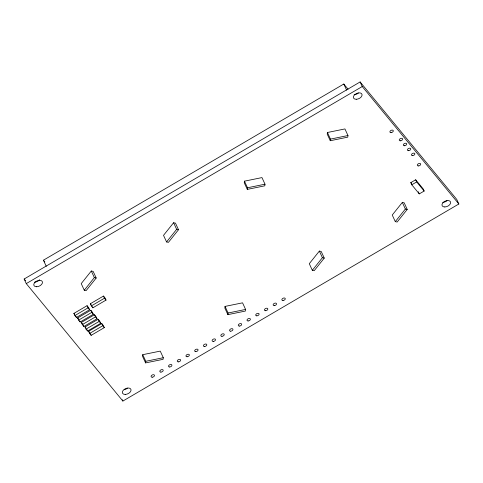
<?xml version="1.0" encoding="UTF-8"?>
<svg xmlns="http://www.w3.org/2000/svg" width="483" height="483" viewBox="0 0 483 483"><rect width="100%" height="100%" fill="white"/><g stroke="black" fill="none" stroke-linecap="round" stroke-linejoin="round"><path stroke-width="0.72" d="M142.745 354.685L142.545 356.297L145.582 362.902L163.091 359.328L163.29 357.716L160.253 351.111L142.745 354.685L145.781 361.29L145.582 362.902M225.042 306.409L224.843 308.027L227.879 314.632L245.388 311.058L245.587 309.44L242.551 302.835L225.042 306.409L228.079 313.014L227.879 314.632M244.458 181.167L244.259 182.785L247.296 189.39L264.805 185.816L265.004 184.198L261.967 177.593L244.458 181.167L247.495 187.772L247.296 189.39M327.426 132.505L327.226 134.117L330.263 140.722L347.772 137.148L347.971 135.536L344.934 128.931L327.426 132.505L330.463 139.11L330.263 140.722M91.305 270.999L81.229 283.612L84.265 290.217L86.125 290.621L96.208 278.015L93.165 271.41L91.305 270.999L94.342 277.604L96.208 278.015M84.265 290.217L94.342 277.604M173.602 222.729L163.526 235.336L166.563 241.941L168.428 242.351L178.505 229.739L175.468 223.134L173.602 222.729L176.639 229.334L178.505 229.739M166.563 241.941L176.639 229.334M319.36 251.082L309.283 263.694L312.32 270.299L314.185 270.703L324.262 258.097L321.225 251.492L319.36 251.082L322.403 257.693L324.262 258.097M312.32 270.299L322.403 257.693M402.327 202.419L392.25 215.026L395.287 221.631L397.153 222.041L407.229 209.429L404.193 202.824L402.327 202.419L405.37 209.024L407.229 209.429M395.287 221.631L405.37 209.024M46.259 266.332L43.434 260.198L343.793 84.018L348.086 89.234M24.15 279.011L360.125 81.941L456.737 199.394L458.85 203.989L122.875 401.059L26.263 283.606L24.15 279.011L25.587 280.756M26.263 283.606L362.238 86.535L458.85 203.989M73.899 313.407L87.043 305.697L88.594 307.586L89.584 309.742L76.441 317.452L74.889 315.562L73.899 313.407L74.672 314.355M90.339 303.765L103.483 296.055L105.034 297.939L106.025 300.094L92.881 307.804L91.329 305.92L90.339 303.765L91.118 304.707M74.889 315.562L88.033 307.852L89.584 309.742M91.329 305.92L104.473 298.21L106.025 300.094M77.636 317.959L90.78 310.249L92.331 312.133L93.328 314.288L80.184 321.998L78.626 320.108L77.636 317.959L78.415 318.901M78.626 320.108L91.77 312.398L93.328 314.288M81.331 322.445L94.475 314.735L96.026 316.619L97.017 318.774L83.873 326.484L82.321 324.6L81.331 322.445L82.496 323.858M82.321 324.6L95.465 316.89L97.017 318.774M85.044 326.961L98.188 319.251L99.739 321.141L100.736 323.296L87.592 331.006L86.04 329.116L85.044 326.961L85.823 327.909M86.04 329.116L99.184 321.406L100.736 323.296M88.612 331.302L101.756 323.592L103.308 325.476L104.304 327.631L91.16 335.341L89.609 333.457L88.612 331.302L89.778 332.715M89.609 333.457L102.752 325.747L104.304 327.631M410.798 182.634L415.67 179.779L423.162 188.877L424.152 191.033L419.274 193.894L411.788 184.79L410.798 182.634L411.733 183.775M411.788 184.79L416.66 181.928L424.152 191.033M330.463 139.11L347.971 135.536M247.495 187.772L265.004 184.198M228.079 313.014L245.587 309.44M145.781 361.29L163.29 357.716M43.434 260.198L44.865 261.937M415.67 179.779L416.66 181.928M418.284 191.739L419.274 193.894M360.125 81.941L362.238 86.535M343.793 84.018L346.619 90.152M103.483 296.055L104.473 298.21M101.756 323.592L102.752 325.747M92.386 306.729L92.881 307.804M98.188 319.251L99.184 321.406M94.475 314.735L95.465 316.89M90.78 310.249L91.77 312.398M87.043 305.697L88.033 307.852M122.271 399.749L122.875 401.059M90.412 333.729L91.16 335.341M86.843 329.388L87.592 331.006M83.13 324.872L83.873 326.484M79.683 320.917L80.184 321.998M75.946 316.371L76.441 317.452M358.416 93.026A4.613 2.838 -24.7 0 1 354.13 94.686M446.992 200.711A4.613 2.838 -24.7 0 1 442.7 202.365M127.385 388.181A4.613 2.838 -24.7 0 1 124.209 389.715M39.582 279.711A4.613 2.838 -24.7 0 1 34.522 282.157M256.829 315.84A1.805 1.111 -24.7 0 0 259.087 313.932A1.805 1.111 -24.7 0 0 256.316 313.968A1.805 1.111 -24.7 0 0 256.829 315.84M265.547 310.726A1.805 1.111 -24.7 0 0 267.811 308.818A1.805 1.111 -24.7 0 0 265.034 308.854A1.805 1.111 -24.7 0 0 265.547 310.726M400.365 140.807A1.805 1.111 -24.7 0 0 402.629 138.899A1.805 1.111 -24.7 0 0 399.852 138.935A1.805 1.111 -24.7 0 0 400.365 140.807M404.434 145.751A1.805 1.111 -24.7 0 0 406.698 143.843A1.805 1.111 -24.7 0 0 403.921 143.88A1.805 1.111 -24.7 0 0 404.434 145.751M391.013 132.614A1.805 1.111 -24.7 0 0 393.277 130.706A1.805 1.111 -24.7 0 0 390.499 130.742A1.805 1.111 -24.7 0 0 391.013 132.614M356.243 99.281A4.613 2.838 -24.7 0 0 362.021 94.402A4.613 2.838 -24.7 0 0 354.927 94.493A4.613 2.838 -24.7 0 0 356.243 99.281M408.503 150.696A1.805 1.111 -24.7 0 0 410.761 148.788A1.805 1.111 -24.7 0 0 407.99 148.824A1.805 1.111 -24.7 0 0 408.503 150.696M412.573 155.641A1.805 1.111 -24.7 0 0 414.831 153.733A1.805 1.111 -24.7 0 0 412.059 153.769A1.805 1.111 -24.7 0 0 412.573 155.641M418.417 165.929A1.805 1.111 -24.7 0 0 420.681 164.021A1.805 1.111 -24.7 0 0 417.904 164.057A1.805 1.111 -24.7 0 0 418.417 165.929M444.813 206.959A4.613 2.838 -24.7 0 0 450.591 202.081A4.613 2.838 -24.7 0 0 443.503 202.178A4.613 2.838 -24.7 0 0 444.813 206.959M282.984 300.498A1.805 1.111 -24.7 0 0 285.248 298.591A1.805 1.111 -24.7 0 0 282.47 298.627A1.805 1.111 -24.7 0 0 282.984 300.498M274.266 305.612A1.805 1.111 -24.7 0 0 276.53 303.704A1.805 1.111 -24.7 0 0 273.752 303.741A1.805 1.111 -24.7 0 0 274.266 305.612M248.111 320.954A1.805 1.111 -24.7 0 0 250.369 319.046A1.805 1.111 -24.7 0 0 247.598 319.082A1.805 1.111 -24.7 0 0 248.111 320.954M239.393 326.073A1.805 1.111 -24.7 0 0 241.651 324.159A1.805 1.111 -24.7 0 0 238.88 324.196A1.805 1.111 -24.7 0 0 239.393 326.073M230.669 331.187A1.805 1.111 -24.7 0 0 232.933 329.273A1.805 1.111 -24.7 0 0 230.156 329.315A1.805 1.111 -24.7 0 0 230.669 331.187M221.951 336.301A1.805 1.111 -24.7 0 0 224.215 334.393A1.805 1.111 -24.7 0 0 221.437 334.429A1.805 1.111 -24.7 0 0 221.951 336.301M213.232 341.415A1.805 1.111 -24.7 0 0 215.496 339.507A1.805 1.111 -24.7 0 0 212.719 339.543A1.805 1.111 -24.7 0 0 213.232 341.415M204.514 346.528A1.805 1.111 -24.7 0 0 206.778 344.62A1.805 1.111 -24.7 0 0 204.001 344.657A1.805 1.111 -24.7 0 0 204.514 346.528M195.796 351.642A1.805 1.111 -24.7 0 0 198.054 349.734A1.805 1.111 -24.7 0 0 195.283 349.77A1.805 1.111 -24.7 0 0 195.796 351.642M187.078 356.756A1.805 1.111 -24.7 0 0 189.336 354.848A1.805 1.111 -24.7 0 0 186.565 354.884A1.805 1.111 -24.7 0 0 187.078 356.756M178.36 361.87A1.805 1.111 -24.7 0 0 180.618 359.962A1.805 1.111 -24.7 0 0 177.847 359.998A1.805 1.111 -24.7 0 0 178.36 361.87M169.636 366.983A1.805 1.111 -24.7 0 0 171.9 365.076A1.805 1.111 -24.7 0 0 169.122 365.112A1.805 1.111 -24.7 0 0 169.636 366.983M160.917 372.097A1.805 1.111 -24.7 0 0 163.182 370.189A1.805 1.111 -24.7 0 0 160.404 370.226A1.805 1.111 -24.7 0 0 160.917 372.097M152.199 377.211A1.805 1.111 -24.7 0 0 154.463 375.303A1.805 1.111 -24.7 0 0 151.686 375.339A1.805 1.111 -24.7 0 0 152.199 377.211M125.212 394.43A4.613 2.838 -24.7 0 0 130.99 389.552A4.613 2.838 -24.7 0 0 123.902 389.648A4.613 2.838 -24.7 0 0 125.212 394.43M36.636 286.751A4.613 2.838 -24.7 0 0 42.413 281.873A4.613 2.838 -24.7 0 0 35.325 281.963A4.613 2.838 -24.7 0 0 36.636 286.751"/></g></svg>
